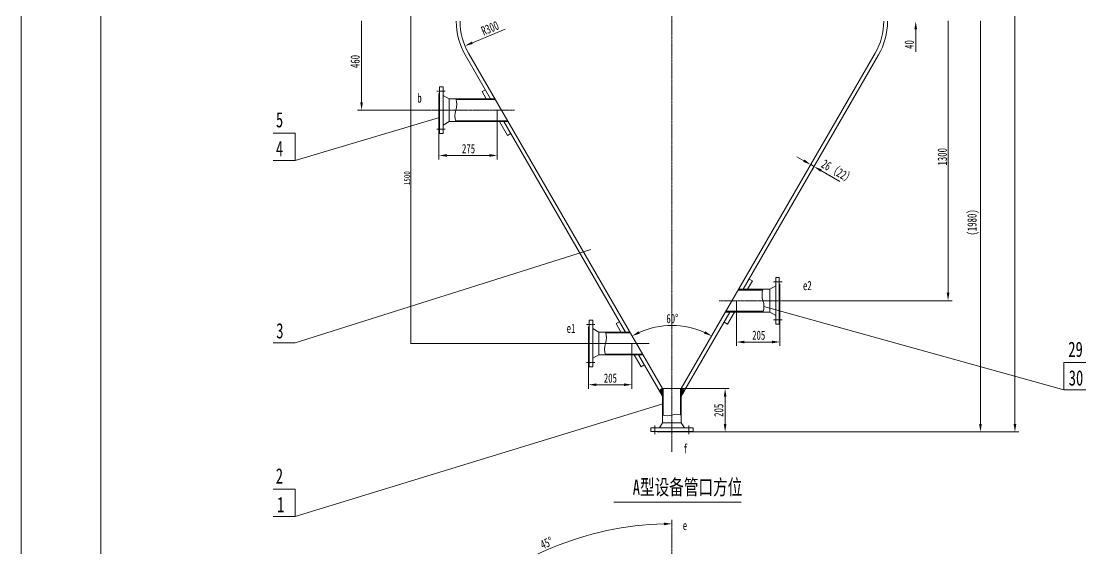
# Model space of a CAD drawing. Header units: millimetres. Extents: x 132745 to 150447, y -25377 to -12762.
# Drawn here: x 132745 to 137769, y -18717 to -16225 of the extents above; entities that cross this region are included whole.
import ezdxf

# ---------------------------------------------------------------- set-up
doc = ezdxf.new("R2010")
doc.units = ezdxf.units.MM
doc.linetypes.add('AD_LTYPE1 0 mm', pattern=[16, 13, -1, 1, -1])
doc.layers.get('0').update_dxf_attribs({"lineweight": 35})
for name, color, linetype, lineweight in [('CAXA_0', 7, 'Continuous', 18), ('cdr_dim', 7, 'Continuous', 18), ('cdr_text', 7, 'Continuous', 18), ('尺寸线层', 7, 'Continuous', 18)]:
    doc.layers.add(name, color=color, linetype=linetype, lineweight=lineweight)
doc.layers.add('cdr_dwg1', color=4, linetype='Continuous', lineweight=18, true_color=0x00ffff)
doc.layers.add('cdr_dwg3', color=1, linetype='AD_LTYPE1 0 mm', lineweight=18, true_color=0xff0000)
doc.styles.add('HZ', font='simfang.ttf', dxfattribs={"width": 0.7})
doc.styles.get("Standard").update_dxf_attribs({"font": 'simfang.ttf', "width": 0.7})
doc.dimstyles.new('ISO-25', dxfattribs={"dimtxt": 28.892355, "dimasz": 2.5, "dimexe": 1.25, "dimexo": 0.625, "dimtad": 1, "dimzin": 0, "dimtxsty": 'Standard', "dimblk1": 'CLOSED', "dimblk2": 'CLOSED', "dimcen": 0, "dimdle": 5, "dimadec": 0, "dimazin": 0, "dimtfac": 1, "dimtdec": 3, "dimtmove": 0, "dimatfit": 3, "dimldrblk": 'CLOSED', "dimfxl": 1, "dimtzin": 0, "dimarcsym": 0})

# ---------------------------------------------------------------- blocks, each defined once
blk = doc.blocks.new('*X2')
at = {"layer": '尺寸线层', "linetype": 'Continuous', "lineweight": 18}
for points in [[(134584, -16185.5), (134584.3, -16188), (134583.6, -16188)], [(134584, -17747.3), (134584.3, -17744.8), (134583.6, -17744.8)]]:
    blk.add_hatch(color=0, dxfattribs=at).paths.add_polyline_path(points, flags=0)
at = {"layer": '尺寸线层', "color": 0, "linetype": 'Continuous', "lineweight": 18}
for p, q in [((134797.3, -16185.5), (134582.7, -16185.5)), ((134584, -16185.5), (134584, -17747.3)), ((135708.5, -17747.3), (134582.7, -17747.3))]:
    blk.add_line(p, q, dxfattribs=at)
at = {"layer": '尺寸线层', "color": 0, "linetype": 'Continuous', "lineweight": 18, "insert": (134566, -16966.4), "char_height": 28.89, "width": 43.339, "attachment_point": 5, "rotation": 90, "line_spacing_factor": 1.194679}
blk.add_mtext('1500', dxfattribs=at)
blk = doc.blocks.new('_CLOSED')
at = {"color": 0, "linetype": 'ByBlock', "lineweight": -2}
for p, q in [((-1, 0.166667), (0, 0)), ((-1, 0.166667), (-1, -0.166667)), ((0, 0), (-1, -0.166667)), ((0, 0), (-1, 0))]:
    blk.add_line(p, q, dxfattribs=at)

msp = doc.modelspace()

# ---------------------------------------------------------------- hatches: boundary and pattern name
at = {"layer": 'cdr_dim', "linetype": 'Continuous'}
for points in [[(136973.089, -16262.971), (136960.589, -16262.971), (136966.839, -16225.471)], [(134876.283, -16332.823), (134871.446, -16321.297), (134839.286, -16341.572)], [(134357.396, -16607.971), (134344.896, -16607.971), (134351.146, -16645.471)], [(134753.812, -16865.485), (134753.812, -16852.985), (134716.312, -16859.235)], [(134953.702, -16865.485), (134953.702, -16852.985), (134991.202, -16859.235)], [(136435.706, -16889.387), (136441.956, -16878.562), (136471.307, -16902.725)], [(136516.247, -16935.887), (136522.497, -16925.062), (136486.896, -16911.725)], [(137125.645, -17507.971), (137113.145, -17507.971), (137119.395, -17545.471)], [(135658.43, -17689.613), (135664.132, -17700.736), (135627.91, -17712.282)], [(135967.687, -17700.736), (135973.39, -17689.613), (136003.909, -17712.282)], [(136158.502, -17746.697), (136158.502, -17734.197), (136121.002, -17740.447)], [(136288.41, -17746.697), (136288.41, -17734.197), (136325.91, -17740.447)], [(135459.917, -17948.493), (135459.917, -17935.993), (135422.417, -17942.243)], [(135589.824, -17948.493), (135589.824, -17935.993), (135627.324, -17942.243)], [(136073.31, -17998.33), (136060.81, -17998.33), (136067.06, -17960.83)], [(136073.31, -18127.971), (136060.81, -18127.971), (136067.06, -18165.471)], [(137278.636, -18127.971), (137266.136, -18127.971), (137272.386, -18165.471)], [(137441.549, -18127.971), (137429.049, -18127.971), (137435.299, -18165.471)], [(135778.492, -18605.939), (135778.333, -18593.44), (135815.91, -18599.212)]]:
    msp.add_hatch(color=256, dxfattribs=at).paths.add_polyline_path(points, flags=0)

# ---------------------------------------------------------------- linework, layer by layer
at = {"layer": 'CAXA_0', "color": 7, "linetype": 'Continuous'}
msp.add_line((135542.099, -18497.296), (136143.169, -18497.296), dxfattribs=at)
at = {"layer": 'cdr_dim', "linetype": 'Continuous'}
for p, q in [((132744.719, -25376.782), (132744.719, -12761.783)), ((137435.299, -18127.971), (137435.299, -13399.971)), ((134351.146, -16222.971), (134351.146, -16607.971)), ((137119.395, -17507.971), (137119.395, -16222.971)), ((137272.386, -18127.971), (137272.386, -16222.971)), ((135028.082, -16262.333), (134873.864, -16327.06)), ((136966.839, -16262.971), (136966.839, -16370.221)), ((134719.246, -16680.38), (134037.22, -16883.392)), ((134666.674, -16645.471), (134332.396, -16645.471)), ((134991.202, -16645.471), (134991.202, -16877.985)), ((134716.312, -16724.471), (134716.312, -16877.985)), ((134037.22, -16753.691), (133933.899, -16753.691)), ((134037.22, -16883.392), (134037.22, -16753.691)), ((134953.702, -16859.235), (134753.812, -16859.235)), ((136438.831, -16883.975), (136406.355, -16865.225)), ((134037.22, -16883.392), (133933.899, -16883.392)), ((136471.307, -16902.725), (136461.932, -16918.963)), ((136471.307, -16902.725), (136486.896, -16911.725)), ((136486.896, -16911.725), (136477.521, -16927.963)), ((136519.372, -16930.475), (136608.356, -16981.85)), ((135433.859, -17304.151), (134037.22, -17745.006)), ((136121.002, -17545.471), (136121.002, -17759.197)), ((136250.237, -17572.471), (137665.95, -17966.598)), ((136395.8, -17545.471), (137138.145, -17545.471)), ((136325.91, -17624.471), (136325.91, -17759.197)), ((134037.22, -17745.006), (133933.899, -17745.006)), ((135627.324, -17747.266), (135627.324, -17960.993)), ((136158.502, -17740.447), (136288.41, -17740.447)), ((135422.417, -17826.266), (135422.417, -17960.993)), ((137665.95, -17966.598), (137665.95, -17836.897)), ((137769.271, -17836.897), (137665.95, -17836.897)), ((135589.824, -17942.243), (135459.917, -17942.243)), ((135771.41, -17985.226), (135756.492, -17970.308)), ((135757.754, -17973.178), (135770.931, -17960.001)), ((135771.41, -17980.736), (135758.954, -17968.28)), ((135759.398, -17976.025), (135771.41, -17964.013)), ((135761.041, -17978.871), (135771.41, -17968.503)), ((135771.41, -17976.246), (135761.416, -17966.252)), ((135771.41, -17989.716), (135761.692, -17979.998)), ((135762.685, -17981.718), (135771.41, -17972.993)), ((135771.41, -17971.755), (135763.878, -17964.224)), ((135764.328, -17984.565), (135771.41, -17977.483)), ((135765.972, -17987.411), (135771.41, -17981.973)), ((135771.41, -17967.265), (135766.34, -17962.196)), ((135767.615, -17990.258), (135771.41, -17986.463)), ((135771.41, -17962.775), (135768.802, -17960.168)), ((135815.91, -17960.83), (136085.81, -17960.83)), ((135860.41, -17962.775), (135863.017, -17960.168)), ((135860.41, -17967.265), (135865.479, -17962.196)), ((135872.422, -17976.025), (135860.41, -17964.013)), ((135860.41, -17971.755), (135867.941, -17964.224)), ((135860.41, -17976.246), (135870.404, -17966.252)), ((135860.41, -17980.736), (135872.866, -17968.28)), ((135870.778, -17978.871), (135860.41, -17968.503)), ((135860.41, -17985.226), (135875.328, -17970.308)), ((135869.135, -17981.718), (135860.41, -17972.993)), ((135867.491, -17984.565), (135860.41, -17977.483)), ((135860.41, -17989.716), (135870.128, -17979.998)), ((135865.848, -17987.411), (135860.41, -17981.973)), ((135864.204, -17990.258), (135860.41, -17986.463)), ((135874.065, -17973.178), (135860.888, -17960.001)), ((137769.271, -17966.598), (137665.95, -17966.598)), ((135768.227, -18033.49), (134037.22, -18564.883)), ((135771.41, -17994.206), (135767.825, -17990.622)), ((135769.259, -17993.104), (135771.41, -17990.953)), ((135770.902, -17995.951), (135771.41, -17995.443)), ((135860.41, -17994.206), (135863.994, -17990.622)), ((135862.561, -17993.104), (135860.41, -17990.953)), ((135860.917, -17995.951), (135860.41, -17995.443)), ((136067.06, -18127.971), (136067.06, -17998.33)), ((135815.91, -18165.471), (137291.136, -18165.471)), ((136059.015, -18165.471), (136085.81, -18165.471)), ((136747.546, -18165.471), (137454.049, -18165.471)), ((134037.22, -18435.182), (133933.899, -18435.182)), ((134037.22, -18564.883), (134037.22, -18435.182)), ((134037.22, -18564.883), (133933.899, -18564.883)), ((135815.91, -18603.508), (135815.91, -18580.462))]:
    msp.add_line(p, q, dxfattribs=at)
for centre, radius, start, end in [((135815.91, -18037.906), 375.999, 65.716727, 114.283273), ((135815.91, -20070.581), 1471.369, 91.460307, 133.539693)]:
    msp.add_arc(centre, radius, start, end, dxfattribs=at)
at = {"layer": 'cdr_dwg1', "linetype": 'Continuous'}
for p, q in [((133119.719, -25226.782), (133119.719, -12911.783)), ((134856.102, -16375.471), (135771.41, -17960.83)), ((136775.717, -16375.471), (135860.41, -17960.83)), ((134840.514, -16384.471), (134960.025, -16591.471)), ((136791.306, -16384.471), (136152.179, -17491.471)), ((134716.312, -16724.471), (134716.312, -16566.471)), ((134716.312, -16566.471), (134719.312, -16566.471)), ((134719.312, -16535.471), (134736.312, -16535.471)), ((134719.312, -16755.471), (134719.312, -16535.471)), ((134736.312, -16535.471), (134736.312, -16755.471)), ((134764.715, -16591.471), (134736.312, -16575.471)), ((134736.312, -16715.471), (134736.312, -16575.471)), ((134919.681, -16557.593), (134935.269, -16548.593)), ((134919.681, -16557.593), (134939.241, -16591.471)), ((134764.715, -16699.471), (134764.715, -16591.471)), ((134980.717, -16591.471), (134764.715, -16591.471)), ((134983.027, -16595.471), (134797.522, -16595.471)), ((134719.312, -16724.471), (134716.312, -16724.471)), ((134764.715, -16699.471), (134736.312, -16715.471)), ((135043.071, -16699.471), (134764.715, -16699.471)), ((135040.762, -16695.471), (134795.103, -16695.471)), ((135001.594, -16699.471), (135039.377, -16764.912)), ((135022.379, -16699.471), (135596.147, -17693.266)), ((134736.312, -16755.471), (134719.312, -16755.471)), ((135039.377, -16764.912), (135054.966, -16755.912)), ((136195.832, -17451.861), (136172.964, -17491.471)), ((136180.244, -17442.861), (136195.832, -17451.861)), ((136277.507, -17491.471), (136305.91, -17475.471)), ((136305.91, -17435.471), (136305.91, -17655.471)), ((136322.91, -17435.471), (136305.91, -17435.471)), ((136305.91, -17615.471), (136305.91, -17475.471)), ((136322.91, -17655.471), (136322.91, -17435.471)), ((136325.91, -17466.471), (136322.91, -17466.471)), ((136325.91, -17624.471), (136325.91, -17466.471)), ((136129.085, -17495.471), (136245.91, -17495.471)), ((136131.394, -17491.471), (136277.507, -17491.471)), ((136277.507, -17599.471), (136277.507, -17491.471)), ((136089.825, -17599.471), (135860.41, -17996.83)), ((136069.041, -17599.471), (136277.507, -17599.471)), ((136071.35, -17595.471), (136245.91, -17595.471)), ((136110.61, -17599.471), (136078.251, -17655.518)), ((136277.507, -17599.471), (136305.91, -17615.471)), ((136322.91, -17624.471), (136325.91, -17624.471)), ((135422.417, -17826.266), (135422.417, -17668.266)), ((135422.417, -17668.266), (135425.417, -17668.266)), ((135425.417, -17857.266), (135425.417, -17637.266)), ((135425.417, -17637.266), (135442.417, -17637.266)), ((135442.417, -17637.266), (135442.417, -17857.266)), ((135442.417, -17817.266), (135442.417, -17677.266)), ((135470.819, -17693.266), (135442.417, -17677.266)), ((135568.082, -17644.657), (135552.494, -17653.657)), ((135552.494, -17653.657), (135575.363, -17693.266)), ((136062.663, -17646.518), (136078.251, -17655.518)), ((136305.91, -17655.471), (136322.91, -17655.471)), ((135470.819, -17801.266), (135470.819, -17693.266)), ((135616.932, -17693.266), (135470.819, -17693.266)), ((135619.241, -17697.266), (135502.417, -17697.266)), ((135425.417, -17826.266), (135422.417, -17826.266)), ((135470.819, -17801.266), (135442.417, -17817.266)), ((135679.286, -17801.266), (135470.819, -17801.266)), ((135676.976, -17797.266), (135502.417, -17797.266)), ((135637.716, -17801.266), (135670.075, -17857.313)), ((135658.501, -17801.266), (135771.41, -17996.83)), ((135442.417, -17857.266), (135425.417, -17857.266)), ((135685.664, -17848.313), (135670.075, -17857.313)), ((135769.528, -17959.57), (135756.224, -17970.528)), ((135769.528, -17957.57), (135769.528, -17959.57)), ((135771.41, -17960.83), (135860.41, -17960.83)), ((135771.41, -17960.83), (135771.41, -18121.447)), ((135775.41, -17960.83), (135775.41, -18085.471)), ((135856.41, -17960.83), (135856.41, -18085.471)), ((135860.41, -17960.83), (135860.41, -18121.447)), ((135862.292, -17957.57), (135862.292, -17959.57)), ((135862.292, -17959.57), (135875.595, -17970.528)), ((135771.41, -18121.447), (135756.91, -18145.471)), ((135771.41, -18121.447), (135860.41, -18121.447)), ((135860.41, -18121.447), (135874.91, -18145.471)), ((135915.91, -18145.471), (135715.91, -18145.471)), ((135715.91, -18145.471), (135715.91, -18162.471)), ((135715.91, -18162.471), (135915.91, -18162.471)), ((135746.91, -18162.471), (135746.91, -18165.471)), ((135746.91, -18165.471), (135884.91, -18165.471)), ((135756.91, -18145.471), (135874.91, -18145.471)), ((135884.91, -18165.471), (135884.91, -18162.471)), ((135915.91, -18162.471), (135915.91, -18145.471))]:
    msp.add_line(p, q, dxfattribs=at)
for centre, radius, start, end in [((135115.91, -16225.471), 318, 180, 210), ((135115.91, -16225.471), 300, 180, 210), ((136515.91, -16225.471), 300, 330, 360), ((136515.91, -16225.471), 318, 330, 360)]:
    msp.add_arc(centre, radius, start, end, dxfattribs=at)
at = {"layer": 'cdr_dwg3', "linetype": 'AD_LTYPE1 0 mm'}
for p, q in [((135815.91, -13575.511), (135815.91, -18259.803)), ((134746.312, -16555.471), (134706.312, -16555.471)), ((134666.674, -16645.471), (135072.954, -16645.471)), ((134746.312, -16735.471), (134706.312, -16735.471)), ((136295.91, -17455.471), (136335.91, -17455.471)), ((136395.8, -17545.471), (136039.158, -17545.471)), ((136295.91, -17635.471), (136335.91, -17635.471)), ((135452.417, -17657.266), (135412.417, -17657.266)), ((135352.527, -17747.266), (135709.168, -17747.266)), ((135452.417, -17837.266), (135412.417, -17837.266)), ((135735.91, -18135.471), (135735.91, -18175.471)), ((135895.91, -18135.471), (135895.91, -18175.471)), ((135815.91, -18603.508), (135815.91, -21604.383))]:
    msp.add_line(p, q, dxfattribs=at)
at = {"layer": 'cdr_text', "linetype": 'Continuous'}
for centre, radius, start, end in [((134714.239, -16618.471), 86.4, 341.790043, 18.209957), ((134878.385, -16672.471), 86.4, 161.790043, 198.209957), ((136327.983, -17518.471), 86.4, 161.790043, 198.209957), ((136163.837, -17572.471), 86.4, 341.790043, 18.209957), ((135420.344, -17720.266), 86.4, 341.790043, 18.209957), ((135584.489, -17774.266), 86.4, 161.790043, 198.209957), ((135793.66, -18017.837), 71.2, 251.790043, 288.209957), ((135838.16, -18153.105), 71.2, 71.790043, 108.209957)]:
    msp.add_arc(centre, radius, start, end, dxfattribs=at)

# ---------------------------------------------------------------- texts
at = {"layer": 'CAXA_0', "color": 7, "linetype": 'Continuous', "insert": (135630.961, -18470.382), "char_height": 72.2309, "width": 809.91462, "attachment_point": 7, "line_spacing_factor": 1.194679, "style": 'HZ'}
msp.add_mtext('A型设备管口方位', dxfattribs=at)
at = {"layer": 'cdr_dim', "linetype": 'Continuous', "char_height": 43.3385, "line_spacing_factor": 1.194679, "style": 'HZ'}
for s, insert, width, attachment_point, rotation in [('R300', (134957.443, -16258.049), 144.71494, 5, 22.768245), ('40', (136936.481, -16335.346), 65.0078, 5, 90), ('460', (134320.789, -16415.471), 65.0078, 5, 90), ('(1980)', (137237.997, -17175.471), 82.36055, 5, 90), ('205', (136037.377, -18063.15), 65.0078, 5, 90), ('45%%D', (135206.424, -18720.921), 145.71872, 7, 22.5)]:
    msp.add_mtext(s, dxfattribs=dict(at, insert=insert, width=width, attachment_point=attachment_point, rotation=rotation))
at = {"layer": 'cdr_dim', "linetype": 'Continuous', "line_spacing_factor": 1.194679, "style": 'HZ'}
for s, insert, char_height, width, attachment_point in [('b', (134614.358, -16610.621), 43.339, 32.36625, 7), ('5', (133946.686, -16727.801), 72.231, 53.9437, 7), ('4', (133946.615, -16862.938), 72.231, 53.9437, 7), ('275', (134855.949, -16827.36), 43.3385, 97.22877, 5), ('60%%D', (135817.933, -17630.032), 43.3385, 129.59502, 5), ('3', (133948.228, -17724.444), 72.231, 53.9437, 7), ('205', (136225.647, -17708.572), 43.3385, 97.22877, 5), ('29', (137686.846, -17812.057), 72.2308, 107.99574, 7), ('30', (137689.023, -17947.194), 72.2308, 107.99574, 7), ('f', (135869.178, -18265.716), 43.339, 32.36625, 7), ('2', (133946.051, -18409.184), 72.231, 53.9437, 7), ('1', (133952.161, -18544.321), 72.231, 53.9437, 7), ('e', (135867.048, -18629.388), 43.339, 32.36625, 7)]:
    msp.add_mtext(s, dxfattribs=dict(at, insert=insert, char_height=char_height, width=width, attachment_point=attachment_point))
at = {"layer": '尺寸线层', "linetype": 'Continuous', "lineweight": 18, "char_height": 43.3385, "attachment_point": 5, "line_spacing_factor": 1.194679, "style": 'HZ'}
for s, insert, width, rotation in [('1300', (137092.409, -16865.471), 65.0078, 90), ('26（22）', (136598.231, -16937.933), 266.42418, 330)]:
    msp.add_mtext(s, dxfattribs=dict(at, insert=insert, width=width, rotation=rotation))
at = {"layer": '尺寸线层', "linetype": 'Continuous', "lineweight": 18, "char_height": 43.3385, "width": 64.79751, "attachment_point": 7, "line_spacing_factor": 1.194679, "style": 'HZ'}
for s, insert in [('e2', (136434.519, -17496.23)), ('e1', (135319.202, -17698.026))]:
    msp.add_mtext(s, dxfattribs=dict(at, insert=insert))
at = {"layer": '尺寸线层', "linetype": 'Continuous', "insert": (135494.651, -17889.205), "char_height": 43.3385, "width": 97.22877, "attachment_point": 1, "line_spacing_factor": 1.194679, "style": 'HZ'}
msp.add_mtext('205', dxfattribs=at)

# ---------------------------------------------------------------- dimensions: what is measured, and where the dimension line sits
at = {"layer": '尺寸线层'}
dim = msp.add_linear_dim(base=(134583.962, -17747.266), p1=(134797.91, -16185.471), p2=(135709.168, -17747.266), angle=90, text='1500', dimstyle='ISO-25', override={"dimtolj": 1}, dxfattribs=at)
dim.commit()
dim.dimension.update_dxf_attribs({"geometry": '*X2', "text_midpoint": (134562.787, -16966.369)})

doc.saveas('drawing.dxf')
